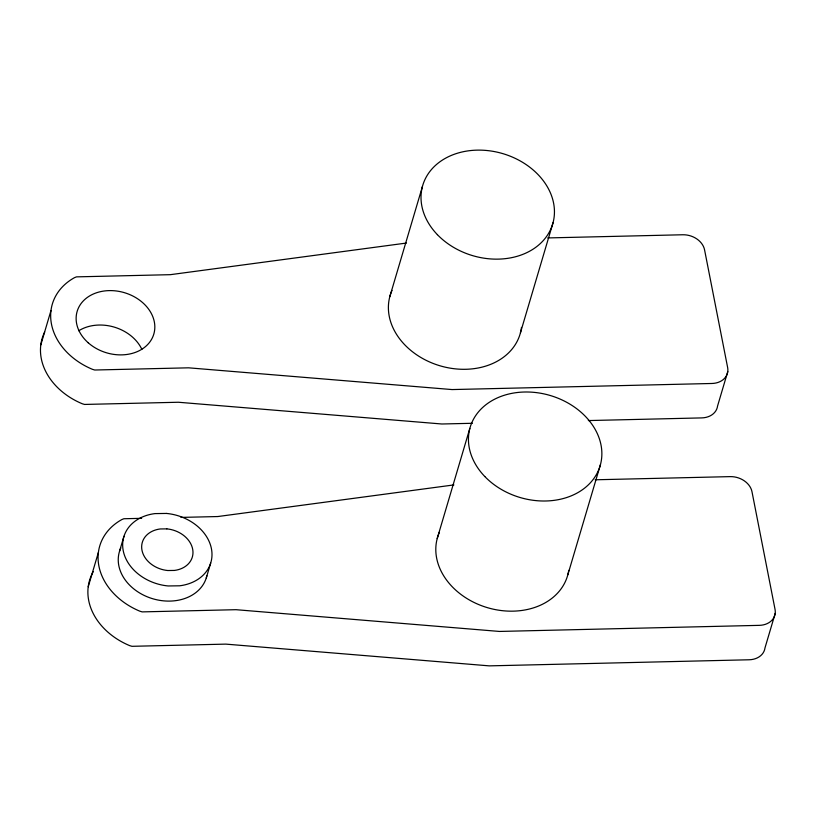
<?xml version="1.0" encoding="UTF-8"?>
<svg xmlns="http://www.w3.org/2000/svg" width="816" height="816" viewBox="0 0 816 816"><rect width="100%" height="100%" fill="white"/><g stroke="black" fill="none" stroke-linecap="round" stroke-linejoin="round"><path stroke-width="1.22" d="M40.8 344.913L51 310.488M88.22 586.786L98.42 552.361M119.544 551.228L123.961 536.316M206.264 578.003L210.681 563.081M389.793 296.708L422.423 186.548M437.203 538.58L469.832 428.41M520.414 332.877L553.044 222.717M567.834 574.75L600.464 464.59M727.78 371.555L717.58 405.98A19.309 15.157 16.5 0 1 701.719 417.904L588.346 420.566M775.2 613.428L765 647.853A19.309 15.157 16.5 0 1 749.139 659.777L489.263 665.866L225.818 644.12L131.968 646.313L129.703 645.64A65.851 51.673 16.5 0 1 93.259 571.69M406.47 243.046L170.34 274.676L76.49 276.869L74.511 277.644A65.851 51.673 16.5 0 0 92.483 369.342L94.748 370.015L188.598 367.822L452.044 389.569L711.919 383.479A19.309 15.157 16.5 0 0 727.637 367.516L704.565 249.849A19.309 15.157 16.5 0 0 682.757 234.763L547.73 237.925M453.89 484.918L217.76 516.548L180.979 517.405M472.423 423.28L441.844 423.994L178.398 402.247L84.548 404.44L82.283 403.767A65.851 51.673 16.5 0 1 44.686 332M595.139 479.788L730.177 476.626A19.309 15.157 16.5 0 1 751.985 491.711L775.047 609.389A19.309 15.157 16.5 0 1 759.329 625.352L499.463 631.441L236.018 609.695L142.168 611.888L139.903 611.215A65.851 51.673 16.5 0 1 121.921 519.517L123.899 518.741L141.658 518.323M568.742 570.384A67.779 53.193 16.5 0 1 487.529 607.696A67.779 53.193 16.5 0 1 439.426 532.277M206.866 575.759A45.38 35.608 16.5 0 1 151.45 598.342A45.38 35.608 16.5 0 1 120.809 547.975M521.485 327.41A67.779 53.193 16.5 0 1 440.793 366.027A67.779 53.193 16.5 0 1 392.017 290.404M78.785 330.755A39.974 31.365 16.5 0 1 141.851 349.34M166.484 513.437L154.948 513.601A45.38 35.608 16.5 0 0 123.155 550.321A45.38 35.608 16.5 0 0 168.157 585.959L179.693 585.796A45.38 35.608 16.5 0 0 211.497 549.066A45.38 35.608 16.5 0 0 166.484 513.437M166.841 528.87L160.211 528.962A26.071 20.461 16.5 0 0 141.943 550.055A26.071 20.461 16.5 0 0 167.8 570.527L174.43 570.435A26.071 20.461 16.5 0 0 192.698 549.341A26.071 20.461 16.5 0 0 166.841 528.87M484.806 476.524A67.779 53.193 16.5 0 0 598.24 470.893A67.779 53.193 16.5 0 0 522.403 392.088A67.779 53.193 16.5 0 0 484.806 476.524M437.386 234.661A67.779 53.193 16.5 0 0 550.82 229.021A67.779 53.193 16.5 0 0 474.983 150.215A67.779 53.193 16.5 0 0 437.386 234.661M88.189 342.751A39.974 31.365 16.5 0 0 153.673 334.54A39.974 31.365 16.5 0 0 104.591 290.945A39.974 31.365 16.5 0 0 88.189 342.751"/></g></svg>
